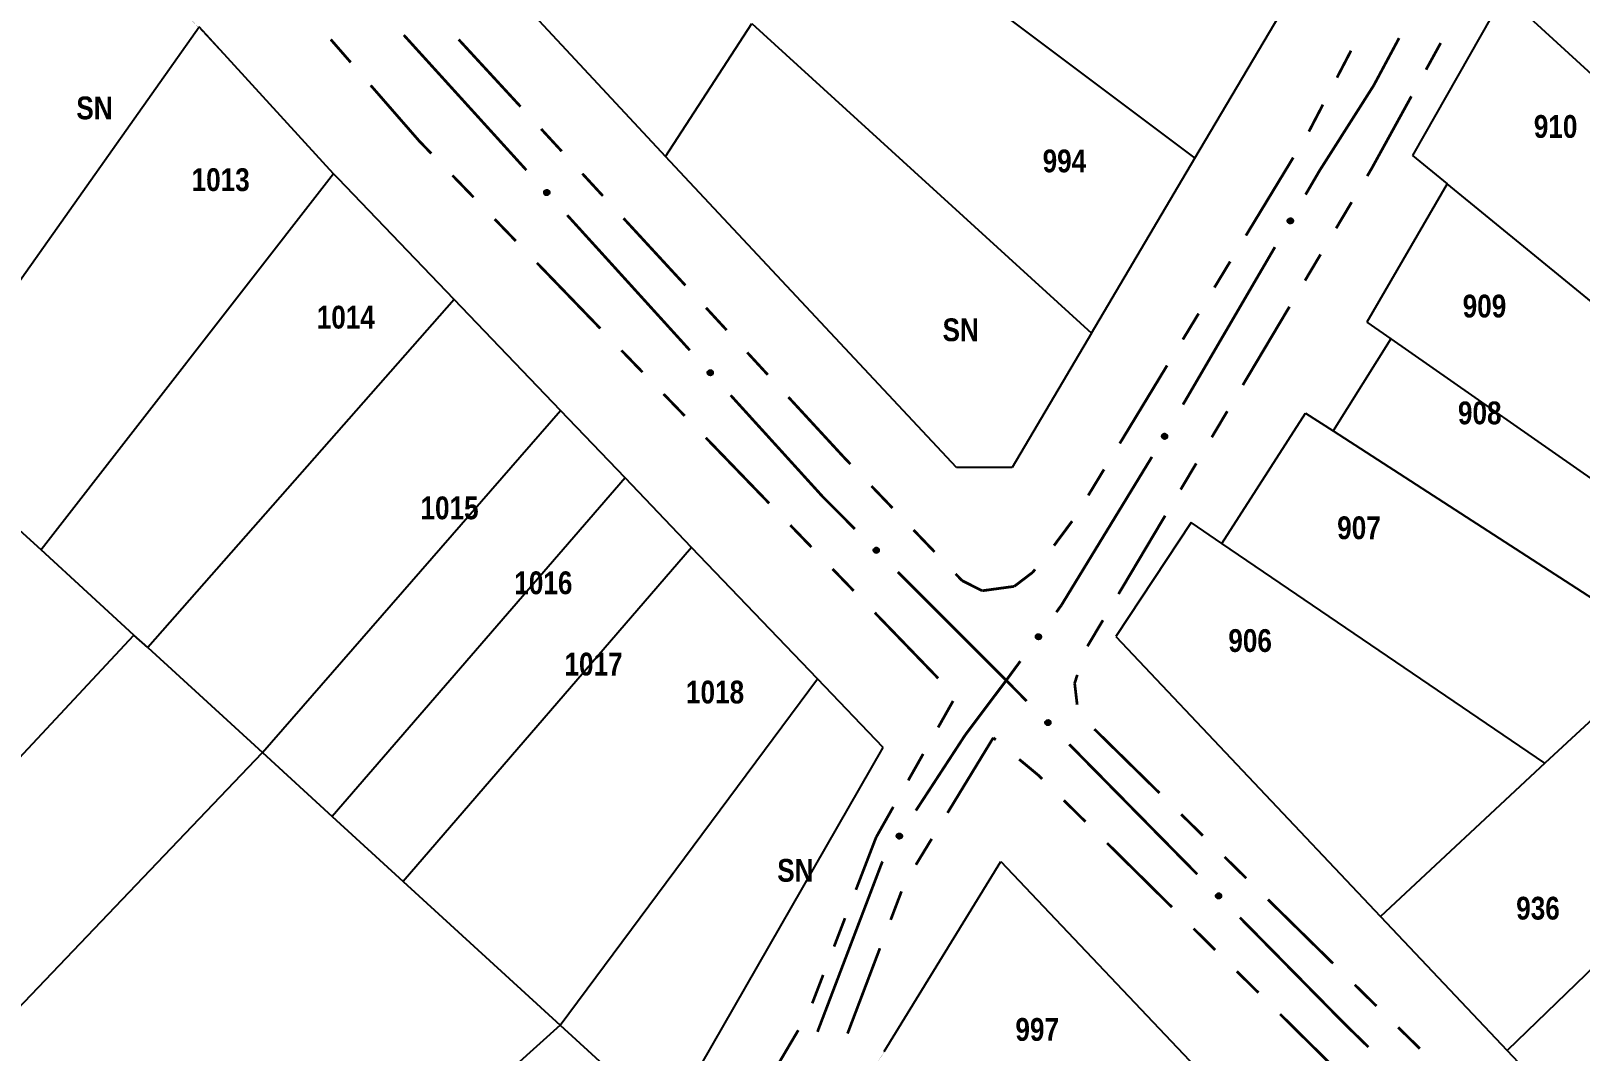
# Model space of a CAD drawing. Extents: x 201549 to 203722, y 4857623 to 4859778.
# Drawn here: x 202833.5 to 202935.4, y 4858992.7 to 4859059.8 of the extents above; entities that cross this region are included whole.
import ezdxf
from ezdxf.enums import TextEntityAlignment as Align

# ---------------------------------------------------------------- set-up
doc = ezdxf.new("R2010")
doc.units = 0
doc.header["$LTSCALE"] = 1.5
doc.header["$MEASUREMENT"] = 0
for name, color, linetype in [('CD-MALHA-LOTES', 40, 'CONTINUOUS'), ('RU-QUADRAS', 6, 'CONTINUOUS'), ('SV-EIXO-RUA-N-PAV', 6, 'CONTINUOUS'), ('SV-RUA-NAO-PAV-S-GUIA-C-GUIA', 7, 'CONTINUOUS'), ('Th_NmrPort', 1, 'CONTINUOUS')]:
    doc.layers.add(name, color=color, linetype=linetype)
doc.styles.get("Standard").update_dxf_attribs({"font": 'swisscbo.ttf'})

msp = doc.modelspace()

# ---------------------------------------------------------------- linework, layer by layer
at = {"layer": 'CD-MALHA-LOTES', "linetype": 'Continuous'}
for p, q in [((202886.6, 4859069.1), (202910.08, 4859051.45)), ((202864.63, 4859063.01), (202875.27, 4859051.58)), ((202910.08, 4859051.45), (202917.08, 4859063.28)), ((202930.42, 4859062.26), (202924.38, 4859051.64)), ((202930.42, 4859062.26), (202956, 4859038.71)), ((202828.21, 4859036.89), (202844.6, 4859060.11)), ((202853.45, 4859050.44), (202844.6, 4859060.11)), ((202875.27, 4859051.58), (202880.94, 4859060.33)), ((202880.94, 4859060.33), (202903.28, 4859039.94)), ((202894.41, 4859031.1), (202875.27, 4859051.58)), ((202903.28, 4859039.94), (202910.08, 4859051.45)), ((202924.38, 4859051.64), (202926.67, 4859049.77)), ((202853.45, 4859050.44), (202834.21, 4859025.68)), ((202853.75, 4859050.12), (202853.45, 4859050.44)), ((202861.37, 4859042.16), (202853.75, 4859050.12)), ((202926.67, 4859049.77), (202921.39, 4859040.67)), ((202949.62, 4859030.99), (202926.67, 4859049.77)), ((202861.37, 4859042.16), (202841.23, 4859019.25)), ((202868.36, 4859034.86), (202861.37, 4859042.16)), ((202921.39, 4859040.67), (202922.96, 4859039.57)), ((202903.28, 4859039.94), (202898.06, 4859031.1)), ((202922.96, 4859039.57), (202919.17, 4859033.52)), ((202922.96, 4859039.57), (202944.34, 4859024.63)), ((202848.76, 4859012.35), (202868.36, 4859034.86)), ((202872.62, 4859030.42), (202868.36, 4859034.86)), ((202911.85, 4859026.11), (202917.36, 4859034.69)), ((202917.36, 4859034.69), (202919.17, 4859033.52)), ((202919.17, 4859033.52), (202941.24, 4859019.23)), ((202872.62, 4859030.42), (202853.36, 4859008.14)), ((202876.99, 4859025.85), (202872.62, 4859030.42)), ((202898.06, 4859031.1), (202894.41, 4859031.1)), ((202834.21, 4859025.68), (202832.3, 4859027.43)), ((202909.84, 4859027.48), (202904.89, 4859019.98)), ((202911.85, 4859026.11), (202909.84, 4859027.48)), ((202840.32, 4859020.08), (202834.21, 4859025.68)), ((202876.99, 4859025.85), (202858.03, 4859003.86)), ((202885.27, 4859017.2), (202876.99, 4859025.85)), ((202933.1, 4859011.64), (202911.85, 4859026.11)), ((202819.43, 4858997.69), (202840.32, 4859020.08)), ((202841.23, 4859019.25), (202840.32, 4859020.08)), ((202841.23, 4859019.25), (202848.76, 4859012.35)), ((202904.89, 4859019.98), (202922.29, 4859001.56)), ((202941.24, 4859019.23), (202933.1, 4859011.64)), ((202868.34, 4858994.41), (202885.27, 4859017.2)), ((202889.59, 4859012.69), (202885.27, 4859017.2)), ((202952.73, 4859014.18), (202930.62, 4858992.74)), ((202827.25, 4858989.81), (202848.76, 4859012.35)), ((202848.76, 4859012.35), (202853.36, 4859008.14)), ((202875.4, 4858987.95), (202889.59, 4859012.69)), ((202933.1, 4859011.64), (202922.29, 4859001.56)), ((202853.36, 4859008.14), (202858.03, 4859003.86)), ((202889.66, 4858992.67), (202897.31, 4859005.18)), ((202897.31, 4859005.18), (202918.87, 4858982.46)), ((202858.03, 4859003.86), (202868.34, 4858994.41)), ((202922.29, 4859001.56), (202930.62, 4858992.74)), ((202868.34, 4858994.41), (202844.24, 4858972.69)), ((202868.34, 4858994.41), (202875.4, 4858987.95)), ((202930.62, 4858992.74), (202941.25, 4858981.49))]:
    msp.add_line(p, q, dxfattribs=at)
at = {"layer": 'RU-QUADRAS', "linetype": 'Continuous'}
for points in [[(202790.47, 4859142.54, 0.01, 0.01, 0), (202823.94, 4859195.12, 0.01, 0.01, 0), (202879.25, 4859133.93, 0.01, 0.01, 0.0147925964), (202928.6, 4859082.79, 0.01, 0.01, 0), (202898.06, 4859031.1, 0.01, 0.01, 0), (202894.41, 4859031.1, 0.01, 0.01, 0)], [(202749.48, 4859071.59, 0.01, 0.01, 0), (202781.62, 4859129.17, 0.01, 0.01, 0.0049191325), (202853.45, 4859050.44, 0.01, 0.01, 0), (202889.59, 4859012.69, 0.01, 0.01, 0), (202858.45, 4858958.37, 0.01, 0.01, 0), (202812.2, 4859004.98, 0.01, 0.01, 0), (202815.02, 4859008.13, 0.01, 0.01, 0), (202803.62, 4859021.31, 0.01, 0.01, 0), (202794.06, 4859028.47, 0.01, 0.01, 0), (202778.42, 4859043.83, 0.01, 0.01, 0), (202777.7, 4859042.99, 0.01, 0.01, 0)], [(202904.89, 4859019.98, 0.01, 0.01, 0), (202909.84, 4859027.48, 0.01, 0.01, 0), (202911.85, 4859026.11, 0.01, 0.01, 0), (202917.36, 4859034.69, 0.01, 0.01, 0), (202919.17, 4859033.52, 0.01, 0.01, 0), (202922.96, 4859039.57, 0.01, 0.01, 0), (202921.39, 4859040.67, 0.01, 0.01, 0), (202926.67, 4859049.77, 0.01, 0.01, 0), (202924.38, 4859051.64, 0.01, 0.01, 0), (202936.14, 4859072.32, 0.01, 0.01, 0), (202962.41, 4859046.47, 0.01, 0.01, 0.0139849825), (203013.48, 4858989.88, 0.01, 0.01, 0), (203058.45, 4858944.45, 0.01, 0.01, 0), (203053.66, 4858917.2, 0.01, 0.01, 0), (203054.93, 4858916.22, 0.01, 0.01, 0), (203048.61, 4858906.68, 0.01, 0.01, 0), (203052.61, 4858903.7, 0.01, 0.01, 0), (203046.12, 4858892.8, 0.01, 0.01, 0), (203041.97, 4858896.33, 0.01, 0.01, 0), (203033.52, 4858883.81, 0.01, 0.01, 0)], [(202718.28, 4859017.22, 0.01, 0.01, 0), (202743.63, 4859059.05, 0.01, 0.01, 0.0030454992), (202851.47, 4858949.21, 0.01, 0.01, 0), (202825.34, 4858903.2, 0.01, 0.01, -0.0038905719)], [(202865.2, 4858952.68, 0.01, 0.01, 0), (202897.31, 4859005.18, 0.01, 0.01, 0), (202918.87, 4858982.46, 0.01, 0.01, 0), (202918.58, 4858982, 0.01, 0.01, 0), (202978.17, 4858917.52, 0.01, 0.01, 0), (202997.1, 4858897.59, 0.01, 0.01, 0), (203023.2, 4858866.63, 0.01, 0.01, 0), (203019.45, 4858856.83, 0.01, 0.01, 0), (203020.58, 4858855.71, 0.01, 0.01, 0), (203013.28, 4858846.09, 0.01, 0.01, 0), (203012.28, 4858847.08, 0.01, 0.01, 0), (202999.02, 4858827.48, 0.01, 0.01, 0), (203001.52, 4858824.85, 0.01, 0.01, 0), (202993.35, 4858814.93, 0.01, 0.01, 0), (202920.46, 4858893.31, 0.01, 0.01, 0), (202894.39, 4858919.41, 0.01, 0.01, 0)]]:
    msp.add_lwpolyline(points, format="xyseb", close=True, dxfattribs=at)
at = {"layer": 'SV-EIXO-RUA-N-PAV', "const_width": 0.18}
for points in [[(202858.059629, 4859059.562903), (202866.120507, 4859050.673457)], [(202923.507364, 4859059.36071), (202922.092102, 4859056.71552)], [(202921.84327, 4859056.250441), (202918.373361, 4859050.786606)], [(202922.092102, 4859056.71552), (202921.84327, 4859056.250441)], [(202918.373361, 4859050.786606), (202918.277056, 4859050.63496)], [(202918.277056, 4859050.63496), (202917.35983, 4859049.062573)], [(202868.807466, 4859047.710309), (202876.868344, 4859038.820863)], [(202915.344346, 4859045.607458), (202909.297894, 4859035.242111)], [(202879.555303, 4859035.857714), (202885.600961, 4859029.19063)], [(202907.255775, 4859031.802884), (202901.528294, 4859022.411613)], [(202885.600961, 4859029.19063), (202885.643056, 4859029.144209)], [(202885.643056, 4859029.144209), (202887.718621, 4859027.065755)], [(202890.545081, 4859024.235362), (202897.61123, 4859017.159379)], [(202901.528294, 4859022.411613), (202901.287743, 4859022.017185)], [(202901.287743, 4859022.017185), (202900.969348, 4859021.583508)], [(202898.602128, 4859018.359184), (202898.010323, 4859017.553103)], [(202897.674642, 4859017.09588), (202895.014972, 4859013.549653)], [(202897.61123, 4859017.159379), (202897.674642, 4859017.09588)], [(202898.010323, 4859017.553103), (202897.674642, 4859017.09588)], [(202897.674642, 4859017.09588), (202899.014795, 4859015.7346)], [(202894.971349, 4859013.491489), (202891.733458, 4859008.526724)], [(202895.014972, 4859013.549653), (202894.971349, 4859013.491489)], [(202901.821016, 4859012.884139), (202910.239679, 4859004.332758)], [(202889.509073, 4859005.116001), (202885.26275, 4858993.969401)], [(202889.548387, 4859005.176282), (202889.509073, 4859005.116001)], [(202913.0459, 4859001.482298), (202919.359897, 4858995.068762)], [(202919.359897, 4858995.068762), (202919.945257, 4858994.474174)], [(202919.945257, 4858994.474174), (202921.49609, 4858992.962603)]]:
    msp.add_lwpolyline(points, dxfattribs=at)
at = {"layer": 'SV-EIXO-RUA-N-PAV'}
for points in [[(202867.449017, 4859049.372265), (202867.497896, 4859049.37057), (202867.539558, 4859049.359117), (202867.571557, 4859049.339564), (202867.595329, 4859049.314912), (202867.616808, 4859049.286953), (202867.632244, 4859049.253987), (202867.641271, 4859049.213603), (202867.639914, 4859049.164559), (202867.625378, 4859049.122651), (202867.607886, 4859049.090253), (202867.583608, 4859049.063986), (202867.556098, 4859049.043575), (202867.521324, 4859049.028673), (202867.480309, 4859049.019924), (202867.431026, 4859049.022482), (202867.390259, 4859049.03399), (202867.359804, 4859049.053715), (202867.333551, 4859049.07829), (202867.311965, 4859049.107097), (202867.296999, 4859049.139545), (202867.288265, 4859049.180856), (202867.291434, 4859049.229465), (202867.302447, 4859049.270257), (202867.32174, 4859049.30098), (202867.346516, 4859049.326282), (202867.374297, 4859049.348166), (202867.406789, 4859049.365062), (202867.449017, 4859049.372265)], [(202916.51957, 4859047.403657), (202916.532686, 4859047.35654), (202916.534323, 4859047.313364), (202916.525324, 4859047.276959), (202916.508984, 4859047.246863), (202916.488798, 4859047.217956), (202916.462018, 4859047.193301), (202916.426233, 4859047.172522), (202916.37906, 4859047.159033), (202916.33472, 4859047.160263), (202916.298557, 4859047.167176), (202916.266193, 4859047.182408), (202916.23844, 4859047.202487), (202916.21375, 4859047.231152), (202916.193046, 4859047.267622), (202916.180631, 4859047.315384), (202916.179316, 4859047.357725), (202916.188945, 4859047.392708), (202916.204464, 4859047.425148), (202916.225425, 4859047.454412), (202916.251853, 4859047.478462), (202916.28861, 4859047.499242), (202916.335914, 4859047.510871), (202916.378128, 4859047.512665), (202916.413238, 4859047.50353), (202916.444831, 4859047.487532), (202916.47407, 4859047.467639), (202916.499974, 4859047.44175), (202916.51957, 4859047.403657)], [(202878.196854, 4859037.519671), (202878.245733, 4859037.517975), (202878.287395, 4859037.506523), (202878.319394, 4859037.48697), (202878.343166, 4859037.462318), (202878.364645, 4859037.434359), (202878.380081, 4859037.401392), (202878.389108, 4859037.361008), (202878.387752, 4859037.311964), (202878.373215, 4859037.270056), (202878.355723, 4859037.237659), (202878.331445, 4859037.211391), (202878.303935, 4859037.190981), (202878.269161, 4859037.176079), (202878.228146, 4859037.16733), (202878.178864, 4859037.169888), (202878.138096, 4859037.181395), (202878.107641, 4859037.201121), (202878.081388, 4859037.225696), (202878.059802, 4859037.254503), (202878.044836, 4859037.28695), (202878.036102, 4859037.328262), (202878.039271, 4859037.37687), (202878.050284, 4859037.417662), (202878.069577, 4859037.448386), (202878.094353, 4859037.473687), (202878.122134, 4859037.495571), (202878.154626, 4859037.512468), (202878.196854, 4859037.519671)], [(202908.249602, 4859033.22103), (202908.261793, 4859033.173666), (202908.262585, 4859033.130465), (202908.252875, 4859033.094244), (202908.235949, 4859033.064473), (202908.215202, 4859033.035967), (202908.187944, 4859033.011841), (202908.151759, 4859032.991766), (202908.104332, 4859032.979203), (202908.060024, 4859032.9813), (202908.024003, 4859032.98892), (202907.991944, 4859033.004782), (202907.964589, 4859033.025401), (202907.940465, 4859033.054544), (202907.920478, 4859033.091412), (202907.909, 4859033.139408), (202907.908514, 4859033.181766), (202907.918826, 4859033.216554), (202907.934977, 4859033.248684), (202907.956507, 4859033.277533), (202907.9834, 4859033.301061), (202908.020558, 4859033.321117), (202908.068079, 4859033.331818), (202908.110321, 4859033.332785), (202908.145245, 4859033.322965), (202908.176519, 4859033.306352), (202908.205363, 4859033.28589), (202908.230756, 4859033.259499), (202908.249602, 4859033.22103)], [(202889.108217, 4859025.830011), (202889.157121, 4859025.83067), (202889.199286, 4859025.821237), (202889.232189, 4859025.803246), (202889.25712, 4859025.779767), (202889.279919, 4859025.752874), (202889.296924, 4859025.720689), (202889.307885, 4859025.680786), (202889.30889, 4859025.631733), (202889.296387, 4859025.589174), (202889.280476, 4859025.555973), (202889.25749, 4859025.528567), (202889.230993, 4859025.506856), (202889.196977, 4859025.490298), (202889.156431, 4859025.479585), (202889.107082, 4859025.479768), (202889.065808, 4859025.4893), (202889.034439, 4859025.507537), (202889.007034, 4859025.53082), (202888.984086, 4859025.558554), (202888.967576, 4859025.590244), (202888.956864, 4859025.631087), (202888.95769, 4859025.679792), (202888.966727, 4859025.721067), (202888.984518, 4859025.752683), (202889.008048, 4859025.779148), (202889.034743, 4859025.802344), (202889.066385, 4859025.820784), (202889.108217, 4859025.830011)], [(202899.959503, 4859020.022018), (202899.967598, 4859019.973784), (202899.964691, 4859019.930674), (202899.951919, 4859019.895416), (202899.932507, 4859019.867202), (202899.909398, 4859019.840575), (202899.880176, 4859019.81887), (202899.842407, 4859019.801964), (202899.794078, 4859019.793504), (202899.750112, 4859019.799384), (202899.714875, 4859019.810057), (202899.68429, 4859019.828604), (202899.6588, 4859019.851487), (202899.637257, 4859019.882586), (202899.620498, 4859019.921029), (202899.613168, 4859019.969831), (202899.616307, 4859020.012075), (202899.629557, 4859020.045854), (202899.648397, 4859020.076484), (202899.672316, 4859020.103386), (202899.701124, 4859020.124527), (202899.73986, 4859020.141331), (202899.788123, 4859020.147928), (202899.830292, 4859020.145278), (202899.864249, 4859020.132506), (202899.893986, 4859020.113278), (202899.920975, 4859020.090424), (202899.944017, 4859020.061958), (202899.959503, 4859020.022018)], [(202900.39555, 4859014.488986), (202900.444458, 4859014.489296), (202900.486555, 4859014.479562), (202900.519329, 4859014.461338), (202900.544092, 4859014.437682), (202900.566699, 4859014.410627), (202900.583474, 4859014.378321), (202900.59415, 4859014.338342), (202900.594806, 4859014.289283), (202900.582, 4859014.246814), (202900.565852, 4859014.213727), (202900.542672, 4859014.186485), (202900.516021, 4859014.164964), (202900.481888, 4859014.148649), (202900.441267, 4859014.138225), (202900.39192, 4859014.138759), (202900.350715, 4859014.148586), (202900.319477, 4859014.167045), (202900.292238, 4859014.190523), (202900.269489, 4859014.21842), (202900.253205, 4859014.250227), (202900.242784, 4859014.291145), (202900.243957, 4859014.339843), (202900.253288, 4859014.381052), (202900.271304, 4859014.412541), (202900.295022, 4859014.438838), (202900.321882, 4859014.461843), (202900.353654, 4859014.480057), (202900.39555, 4859014.488986)], [(202890.811615, 4859006.911718), (202890.822368, 4859006.864006), (202890.821853, 4859006.820801), (202890.811052, 4859006.78489), (202890.793233, 4859006.755645), (202890.771633, 4859006.727779), (202890.743658, 4859006.704489), (202890.706882, 4859006.685518), (202890.659096, 4859006.674395), (202890.614872, 4859006.677832), (202890.579098, 4859006.686538), (202890.547534, 4859006.703363), (202890.520815, 4859006.724799), (202890.497584, 4859006.754659), (202890.478722, 4859006.792115), (202890.468701, 4859006.840436), (202890.469496, 4859006.882789), (202890.480855, 4859006.91725), (202890.497971, 4859006.948876), (202890.520364, 4859006.97706), (202890.547957, 4859006.999764), (202890.585704, 4859007.018687), (202890.633527, 4859007.027946), (202890.675779, 4859007.027635), (202890.71039, 4859007.016762), (202890.741147, 4859006.999211), (202890.769359, 4859006.977886), (202890.793942, 4859006.950739), (202890.811615, 4859006.911718)], [(202911.620434, 4859003.087145), (202911.669342, 4859003.087455), (202911.711439, 4859003.077721), (202911.744213, 4859003.059497), (202911.768975, 4859003.03584), (202911.791583, 4859003.008786), (202911.808358, 4859002.97648), (202911.819034, 4859002.9365), (202911.81969, 4859002.887442), (202911.806884, 4859002.844973), (202911.790736, 4859002.811885), (202911.767555, 4859002.784644), (202911.740905, 4859002.763123), (202911.706772, 4859002.746807), (202911.666151, 4859002.736384), (202911.616804, 4859002.736918), (202911.575599, 4859002.746744), (202911.544361, 4859002.765204), (202911.517122, 4859002.788682), (202911.494373, 4859002.816579), (202911.478089, 4859002.848386), (202911.467668, 4859002.889304), (202911.46884, 4859002.938002), (202911.478172, 4859002.979211), (202911.496188, 4859003.0107), (202911.519906, 4859003.036996), (202911.546765, 4859003.060001), (202911.578538, 4859003.078216), (202911.620434, 4859003.087145)]]:
    msp.add_lwpolyline(points, close=True, dxfattribs=at)
for points in [[(202867.288265, 4859049.180856), (202867.480309, 4859049.019924)], [(202867.291434, 4859049.229465), (202867.521324, 4859049.028673)], [(202867.293562, 4859049.203344), (202867.498392, 4859049.02621)], [(202867.296999, 4859049.139545), (202867.431026, 4859049.022482)], [(202867.297656, 4859049.24758), (202867.534756, 4859049.038923)], [(202867.298094, 4859049.157719), (202867.450113, 4859049.026638)], [(202867.302447, 4859049.270257), (202867.556098, 4859049.043575)], [(202867.307868, 4859049.120533), (202867.40597, 4859049.03266)], [(202867.311965, 4859049.107097), (202867.390259, 4859049.03399)], [(202867.313855, 4859049.282531), (202867.567454, 4859049.055679)], [(202867.32174, 4859049.30098), (202867.583608, 4859049.063986)], [(202867.335553, 4859049.311417), (202867.59263, 4859049.076667)], [(202867.346516, 4859049.326282), (202867.607886, 4859049.090253)], [(202867.363762, 4859049.335154), (202867.614611, 4859049.111335)], [(202867.374297, 4859049.348166), (202867.625378, 4859049.122651)], [(202867.393615, 4859049.353015), (202867.629893, 4859049.147296)], [(202867.406789, 4859049.365062), (202867.639914, 4859049.164559)], [(202867.427135, 4859049.366833), (202867.636832, 4859049.190428)], [(202867.449017, 4859049.372265), (202867.641271, 4859049.213603)], [(202867.475604, 4859049.37026), (202867.631477, 4859049.23899)], [(202867.497896, 4859049.37057), (202867.632244, 4859049.253987)], [(202867.521673, 4859049.364144), (202867.617848, 4859049.276365)], [(202867.539558, 4859049.359117), (202867.616808, 4859049.286953)], [(202916.225425, 4859047.454412), (202916.179316, 4859047.357725)], [(202916.251853, 4859047.478462), (202916.180631, 4859047.315384)], [(202916.237001, 4859047.462368), (202916.182784, 4859047.342343)], [(202916.269512, 4859047.482896), (202916.190347, 4859047.298438)], [(202916.28861, 4859047.499242), (202916.193046, 4859047.267622)], [(202916.311649, 4859047.500969), (202916.20449, 4859047.252275)], [(202916.335914, 4859047.510871), (202916.21375, 4859047.231152)], [(202916.355062, 4859047.510398), (202916.227572, 4859047.221433)], [(202916.378128, 4859047.512665), (202916.23844, 4859047.202487)], [(202916.39327, 4859047.505487), (202916.253404, 4859047.195307)], [(202916.413238, 4859047.50353), (202916.266193, 4859047.182408)], [(202916.427353, 4859047.493504), (202916.281004, 4859047.177627)], [(202916.444831, 4859047.487532), (202916.298557, 4859047.167176)], [(202916.458488, 4859047.473762), (202916.320685, 4859047.167118)], [(202916.47407, 4859047.467639), (202916.33472, 4859047.160263)], [(202916.484517, 4859047.45068), (202916.35958, 4859047.163385)], [(202916.499974, 4859047.44175), (202916.37906, 4859047.159033)], [(202916.507795, 4859047.422884), (202916.402797, 4859047.169769)], [(202916.51957, 4859047.403657), (202916.426233, 4859047.172522)], [(202916.525671, 4859047.377702), (202916.447488, 4859047.189512)], [(202916.532686, 4859047.35654), (202916.462018, 4859047.193301)], [(202916.533725, 4859047.331931), (202916.479017, 4859047.213772)], [(202916.534323, 4859047.313364), (202916.488798, 4859047.217956)], [(202878.036102, 4859037.328262), (202878.228146, 4859037.16733)], [(202878.039271, 4859037.37687), (202878.269161, 4859037.176079)], [(202878.041399, 4859037.350749), (202878.24623, 4859037.173616)], [(202878.044836, 4859037.28695), (202878.178864, 4859037.169888)], [(202878.045493, 4859037.394986), (202878.282594, 4859037.186329)], [(202878.045931, 4859037.305125), (202878.19795, 4859037.174044)], [(202878.050284, 4859037.417662), (202878.303935, 4859037.190981)], [(202878.055705, 4859037.267939), (202878.153807, 4859037.180066)], [(202878.059802, 4859037.254503), (202878.138096, 4859037.181395)], [(202878.061692, 4859037.429936), (202878.315291, 4859037.203085)], [(202878.069577, 4859037.448386), (202878.331445, 4859037.211391)], [(202878.08339, 4859037.458822), (202878.340467, 4859037.224072)], [(202878.094353, 4859037.473687), (202878.355723, 4859037.237659)], [(202878.111599, 4859037.48256), (202878.362448, 4859037.25874)], [(202878.122134, 4859037.495571), (202878.373215, 4859037.270056)], [(202878.141453, 4859037.500421), (202878.377731, 4859037.294702)], [(202878.154626, 4859037.512468), (202878.387752, 4859037.311964)], [(202878.174973, 4859037.514238), (202878.384669, 4859037.337833)], [(202878.196854, 4859037.519671), (202878.389108, 4859037.361008)], [(202878.223441, 4859037.517665), (202878.379315, 4859037.386396)], [(202878.245733, 4859037.517975), (202878.380081, 4859037.401392)], [(202878.269511, 4859037.511549), (202878.365685, 4859037.423771)], [(202878.287395, 4859037.506523), (202878.364645, 4859037.434359)], [(202907.956507, 4859033.277533), (202907.908514, 4859033.181766)], [(202907.9834, 4859033.301061), (202907.909, 4859033.139408)], [(202907.968237, 4859033.28526), (202907.91168, 4859033.166319)], [(202908.001143, 4859033.305148), (202907.918382, 4859033.122275)], [(202908.020558, 4859033.321117), (202907.920478, 4859033.091412)], [(202908.043625, 4859033.322393), (202907.93162, 4859033.075843)], [(202908.068079, 4859033.331818), (202907.940465, 4859033.054544)], [(202908.087215, 4859033.33097), (202907.954094, 4859033.044556)], [(202908.110321, 4859033.332785), (202907.964589, 4859033.025401)], [(202908.125319, 4859033.325313), (202907.979409, 4859033.017929)], [(202908.145245, 4859033.322965), (202907.991944, 4859033.004782)], [(202908.159161, 4859033.312665), (202908.006658, 4859032.999713)], [(202908.176519, 4859033.306352), (202908.024003, 4859032.98892)], [(202908.189904, 4859033.292317), (202908.046126, 4859032.988428)], [(202908.205363, 4859033.28589), (202908.060024, 4859032.9813)], [(202908.215476, 4859033.26873), (202908.084941, 4859032.983935)], [(202908.230756, 4859033.259499), (202908.104332, 4859032.979203)], [(202908.238206, 4859033.240483), (202908.128274, 4859032.989473)], [(202908.249602, 4859033.22103), (202908.151759, 4859032.991766)], [(202908.255194, 4859033.194961), (202908.173342, 4859033.008337)], [(202908.261793, 4859033.173666), (202908.187944, 4859033.011841)], [(202908.262351, 4859033.149041), (202908.20534, 4859033.031975)], [(202908.262585, 4859033.130465), (202908.215202, 4859033.035967)], [(202888.956864, 4859025.631087), (202889.156431, 4859025.479585)], [(202888.95769, 4859025.679792), (202889.196977, 4859025.490298)], [(202888.961072, 4859025.653804), (202889.174191, 4859025.486734)], [(202888.963033, 4859025.698186), (202889.209901, 4859025.501182)], [(202888.966727, 4859025.721067), (202889.230993, 4859025.506856)], [(202888.967576, 4859025.590244), (202889.107082, 4859025.479768)], [(202888.967795, 4859025.60845), (202889.125946, 4859025.484838)], [(202888.977531, 4859025.733876), (202889.241754, 4859025.519492)], [(202888.979348, 4859025.571778), (202889.081565, 4859025.488728)], [(202888.984086, 4859025.558554), (202889.065808, 4859025.4893)], [(202888.984518, 4859025.752683), (202889.25749, 4859025.528567)], [(202888.997814, 4859025.763773), (202889.265891, 4859025.541668)], [(202889.008048, 4859025.779148), (202889.280476, 4859025.555973)], [(202889.024847, 4859025.78884), (202889.286178, 4859025.577353)], [(202889.034743, 4859025.802344), (202889.296387, 4859025.589174)], [(202889.053806, 4859025.808117), (202889.299712, 4859025.614009)], [(202889.066385, 4859025.820784), (202889.30889, 4859025.631733)], [(202889.086623, 4859025.823532), (202889.304566, 4859025.657424)], [(202889.108217, 4859025.830011), (202889.307885, 4859025.680786)], [(202889.13487, 4859025.829288), (202889.296881, 4859025.705673)], [(202889.157121, 4859025.83067), (202889.296924, 4859025.720689)], [(202889.18118, 4859025.825396), (202889.281468, 4859025.742348)], [(202889.199286, 4859025.821237), (202889.279919, 4859025.752874)], [(202899.701124, 4859020.124527), (202899.613168, 4859019.969831)], [(202899.672316, 4859020.103386), (202899.616307, 4859020.012075)], [(202899.684664, 4859020.110082), (202899.61814, 4859019.996414)], [(202899.73986, 4859020.141331), (202899.620498, 4859019.921029)], [(202899.719151, 4859020.127082), (202899.62105, 4859019.951958)], [(202899.762952, 4859020.140629), (202899.630267, 4859019.904565)], [(202899.788123, 4859020.147928), (202899.637257, 4859019.882586)], [(202899.807116, 4859020.145446), (202899.649982, 4859019.87147)], [(202899.830292, 4859020.145278), (202899.6588, 4859019.851487)], [(202899.844597, 4859020.136549), (202899.672927, 4859019.842775)], [(202899.864249, 4859020.132506), (202899.68429, 4859019.828604)], [(202899.877232, 4859020.121053), (202899.698517, 4859019.822294)], [(202899.893986, 4859020.113278), (202899.714875, 4859019.810057)], [(202899.906122, 4859020.09815), (202899.736875, 4859019.807675)], [(202899.920975, 4859020.090424), (202899.750112, 4859019.799384)], [(202899.929583, 4859020.072462), (202899.775163, 4859019.799878)], [(202899.944017, 4859020.061958), (202899.794078, 4859019.793504)], [(202899.949813, 4859020.042375), (202899.818812, 4859019.801688)], [(202899.959503, 4859020.022018), (202899.842407, 4859019.801964)], [(202899.962845, 4859019.995566), (202899.865328, 4859019.816627)], [(202899.967598, 4859019.973784), (202899.880176, 4859019.81887)], [(202899.966047, 4859019.949202), (202899.899231, 4859019.837442)], [(202899.964691, 4859019.930674), (202899.909398, 4859019.840575)], [(202900.242784, 4859014.291145), (202900.441267, 4859014.138225)], [(202900.243957, 4859014.339843), (202900.481888, 4859014.148649)], [(202900.247154, 4859014.313831), (202900.459077, 4859014.145247)], [(202900.249431, 4859014.358198), (202900.494889, 4859014.159441)], [(202900.253205, 4859014.250227), (202900.39192, 4859014.138759)], [(202900.253288, 4859014.381052), (202900.516021, 4859014.164964)], [(202900.253553, 4859014.268431), (202900.41082, 4859014.143695)], [(202900.264183, 4859014.393784), (202900.526872, 4859014.177523)], [(202900.264845, 4859014.231677), (202900.366468, 4859014.147901)], [(202900.269489, 4859014.21842), (202900.350715, 4859014.148586)], [(202900.271304, 4859014.412541), (202900.542672, 4859014.186485)], [(202900.284678, 4859014.423535), (202900.551166, 4859014.199526)], [(202900.295022, 4859014.438838), (202900.565852, 4859014.213727)], [(202900.31189, 4859014.44841), (202900.571707, 4859014.235066)], [(202900.321882, 4859014.461843), (202900.582, 4859014.246814)], [(202900.340985, 4859014.46748), (202900.585501, 4859014.271624)], [(202900.353654, 4859014.480057), (202900.594806, 4859014.289283)], [(202900.373911, 4859014.482661), (202900.590665, 4859014.315004)], [(202900.39555, 4859014.488986), (202900.59415, 4859014.338342)], [(202900.422198, 4859014.488073), (202900.583324, 4859014.363306)], [(202900.444458, 4859014.489296), (202900.583474, 4859014.378321)], [(202900.468479, 4859014.483851), (202900.568173, 4859014.400091)], [(202900.486555, 4859014.479562), (202900.566699, 4859014.410627)], [(202890.547957, 4859006.999764), (202890.468701, 4859006.840436)], [(202890.520364, 4859006.97706), (202890.469496, 4859006.882789)], [(202890.532322, 4859006.98443), (202890.472193, 4859006.867254)], [(202890.565815, 4859007.003313), (202890.47756, 4859006.823027)], [(202890.585704, 4859007.018687), (202890.478722, 4859006.792115)], [(202890.608799, 4859007.019264), (202890.489387, 4859006.776216)], [(202890.633527, 4859007.027946), (202890.497584, 4859006.754659)], [(202890.652628, 4859007.02652), (202890.510904, 4859006.744264)], [(202890.675779, 4859007.027635), (202890.520815, 4859006.724799)], [(202890.690544, 4859007.019712), (202890.535403, 4859006.716883)], [(202890.71039, 4859007.016762), (202890.547534, 4859006.703363)], [(202890.723988, 4859007.006046), (202890.562088, 4859006.69785)], [(202890.741147, 4859006.999211), (202890.579098, 4859006.686538)], [(202890.754102, 4859006.984778), (202890.601196, 4859006.685377)], [(202890.769359, 4859006.977886), (202890.614872, 4859006.677832)], [(202890.778948, 4859006.960428), (202890.639857, 4859006.679712)], [(202890.793942, 4859006.950739), (202890.659096, 4859006.674395)], [(202890.800813, 4859006.931507), (202890.683339, 4859006.683936)], [(202890.811615, 4859006.911718), (202890.706882, 4859006.685518)], [(202890.816417, 4859006.885491), (202890.728957, 4859006.701428)], [(202890.822368, 4859006.864006), (202890.743658, 4859006.704489)], [(202890.822181, 4859006.839376), (202890.761655, 4859006.724088)], [(202890.821853, 4859006.820801), (202890.771633, 4859006.727779)], [(202911.46884, 4859002.938002), (202911.706772, 4859002.746807)], [(202911.472038, 4859002.91199), (202911.683961, 4859002.743406)], [(202911.474315, 4859002.956357), (202911.719773, 4859002.757599)], [(202911.478172, 4859002.979211), (202911.740905, 4859002.763123)], [(202911.489066, 4859002.991943), (202911.751756, 4859002.775682)], [(202911.496188, 4859003.0107), (202911.767555, 4859002.784644)], [(202911.509562, 4859003.021694), (202911.77605, 4859002.797685)], [(202911.519906, 4859003.036996), (202911.790736, 4859002.811885)], [(202911.536773, 4859003.046568), (202911.796591, 4859002.833225)], [(202911.546765, 4859003.060001), (202911.806884, 4859002.844973)], [(202911.565869, 4859003.065639), (202911.810385, 4859002.869783)], [(202911.578538, 4859003.078216), (202911.81969, 4859002.887442)], [(202911.598794, 4859003.08082), (202911.815549, 4859002.913163)], [(202911.620434, 4859003.087145), (202911.819034, 4859002.9365)], [(202911.647081, 4859003.086231), (202911.808207, 4859002.961465)], [(202911.669342, 4859003.087455), (202911.808358, 4859002.97648)], [(202911.693363, 4859003.08201), (202911.793057, 4859002.998249)], [(202911.711439, 4859003.077721), (202911.791583, 4859003.008786)], [(202911.467668, 4859002.889304), (202911.666151, 4859002.736384)], [(202911.478089, 4859002.848386), (202911.616804, 4859002.736918)], [(202911.478437, 4859002.86659), (202911.635704, 4859002.741854)], [(202911.489728, 4859002.829836), (202911.591352, 4859002.74606)], [(202911.494373, 4859002.816579), (202911.575599, 4859002.746744)]]:
    msp.add_lwpolyline(points, dxfattribs=at)
at = {"layer": 'SV-RUA-NAO-PAV-S-GUIA-C-GUIA', "const_width": 0.18}
for points in [[(202854.572303, 4859057.762469), (202853.259126, 4859059.270967)], [(202865.736162, 4859054.855171), (202861.670445, 4859059.267648)], [(202926.243901, 4859059.036667), (202925.280478, 4859057.284007)], [(202920.347973, 4859058.534545), (202919.424551, 4859056.760484)], [(202859.068507, 4859052.597503), (202855.88548, 4859056.253971)], [(202918.501129, 4859054.986423), (202917.577707, 4859053.212363)], [(202924.317055, 4859055.531348), (202921.908497, 4859051.149699)], [(202868.446639, 4859051.91352), (202867.0914, 4859053.384345)], [(202859.174185, 4859052.488009), (202859.068507, 4859052.597503)], [(202859.86864, 4859051.768473), (202859.174185, 4859052.488009)], [(202916.548386, 4859051.497885), (202913.437464, 4859046.367372)], [(202921.692367, 4859050.756516), (202921.410625, 4859050.28261)], [(202921.908497, 4859051.149699), (202921.692367, 4859050.756516)], [(202862.64646, 4859048.890328), (202861.25755, 4859050.3294)], [(202871.157117, 4859048.971869), (202869.801878, 4859050.442694)], [(202920.388581, 4859048.563476), (202919.366536, 4859046.844341)], [(202865.42428, 4859046.012183), (202864.03537, 4859047.451256)], [(202876.578072, 4859043.088566), (202872.512355, 4859047.501043)], [(202870.97992, 4859040.255894), (202866.81319, 4859044.573111)], [(202912.40049, 4859044.657201), (202911.363516, 4859042.94703)], [(202918.344491, 4859045.125206), (202917.322447, 4859043.406071)], [(202879.288549, 4859040.146915), (202877.93331, 4859041.617741)], [(202916.300402, 4859041.686936), (202913.234268, 4859036.529532)], [(202910.326542, 4859041.236859), (202909.289568, 4859039.526688)], [(202873.757739, 4859037.377749), (202872.368829, 4859038.816822)], [(202881.999027, 4859037.205264), (202880.643788, 4859038.67609)], [(202908.252594, 4859037.816518), (202907.734107, 4859036.961432)], [(202907.487823, 4859036.555263), (202905.141671, 4859032.686005)], [(202907.734107, 4859036.961432), (202907.487823, 4859036.555263)], [(202876.535559, 4859034.499605), (202875.146649, 4859035.938677)], [(202886.98971, 4859031.788931), (202883.354266, 4859035.734438)], [(202912.212223, 4859034.810397), (202911.190178, 4859033.091262)], [(202882.091199, 4859028.743315), (202877.924469, 4859033.060532)], [(202887.428859, 4859031.3303), (202886.98971, 4859031.788931)], [(202910.168134, 4859031.372127), (202909.146089, 4859029.652992)], [(202904.104697, 4859030.975834), (202903.067723, 4859029.265663)], [(202890.195259, 4859028.441177), (202888.812059, 4859029.885739)], [(202884.869019, 4859025.865171), (202883.480109, 4859027.304243)], [(202902.008949, 4859027.570158), (202900.815544, 4859025.965234)], [(202908.124044, 4859027.933857), (202905.05791, 4859022.776453)], [(202892.961659, 4859025.552055), (202891.578459, 4859026.996616)], [(202887.646839, 4859022.987026), (202886.257929, 4859024.426098)], [(202899.408911, 4859024.201356), (202898.817864, 4859023.750609)], [(202899.57216, 4859024.399445), (202899.408911, 4859024.201356)], [(202894.771801, 4859023.661612), (202894.344859, 4859024.107493)], [(202895.113432, 4859023.489191), (202894.771801, 4859023.661612)], [(202896.094702, 4859022.993947), (202895.113432, 4859023.489191)], [(202898.204645, 4859023.282953), (202896.987206, 4859023.116195)], [(202898.817864, 4859023.750609), (202898.204645, 4859023.282953)], [(202896.987206, 4859023.116195), (202896.094702, 4859022.993947)], [(202893.202479, 4859017.230737), (202889.035749, 4859021.547954)], [(202904.035866, 4859021.057318), (202903.013821, 4859019.338183)], [(202902.348807, 4859017.459419), (202902.175258, 4859016.907216)], [(202902.175258, 4859016.907216), (202902.340315, 4859015.495666)], [(202893.197313, 4859013.997261), (202894.180078, 4859015.739148)], [(202896.824742, 4859013.319588), (202893.816064, 4859008.37737)], [(202896.989261, 4859013.182712), (202896.824742, 4859013.319588)], [(202903.473368, 4859013.886923), (202907.753477, 4859009.682084)], [(202891.231781, 4859010.513486), (202892.214547, 4859012.255374)], [(202899.832436, 4859010.817264), (202898.526731, 4859011.903577)], [(202900.046769, 4859010.605235), (202899.832436, 4859010.817264)], [(202902.890437, 4859007.792131), (202901.468603, 4859009.198683)], [(202889.118423, 4859006.767698), (202890.249015, 4859008.771599)], [(202909.18018, 4859008.280472), (202910.606883, 4859006.878859)], [(202887.791094, 4859003.314874), (202888.86755, 4859006.115096)], [(202888.86755, 4859006.115096), (202889.118423, 4859006.767698)], [(202892.776077, 4859006.66903), (202891.736089, 4859004.96069)], [(202908.577772, 4859002.165923), (202904.312271, 4859006.385579)], [(202912.033586, 4859005.477246), (202913.460289, 4859004.075633)], [(202890.787063, 4859003.207893), (202890.078083, 4859001.337773)], [(202914.886992, 4859002.674021), (202919.167102, 4858998.469182)], [(202886.355818, 4858999.581245), (202887.073456, 4859001.44806)], [(202911.42144, 4858999.352819), (202909.999606, 4859000.759371)], [(202889.369102, 4858999.467654), (202887.242161, 4858993.857296)], [(202884.920543, 4858995.847617), (202885.63818, 4858997.714431)], [(202914.265108, 4858996.539715), (202912.843274, 4858997.946267)], [(202920.593805, 4858997.06757), (202922.020508, 4858995.665957)], [(202919.952444, 4858990.913508), (202915.686942, 4858995.133164)], [(202880.950791, 4858988.911628), (202884.001741, 4858994.07803)], [(202923.447211, 4858994.264344), (202924.873914, 4858992.862731)]]:
    msp.add_lwpolyline(points, dxfattribs=at)

# ---------------------------------------------------------------- texts
at = {"layer": 'Th_NmrPort', "color": 1}
for s, p in [('SN', (202836.528554, 4859054.767271)), ('910', (202932.368554, 4859053.547271)), ('994', (202900.068554, 4859051.277271)), ('1013', (202844.108554, 4859050.047271)), ('1014', (202852.338554, 4859040.997271)), ('909', (202927.688554, 4859041.727271)), ('SN', (202893.488554, 4859040.167271)), ('908', (202927.378554, 4859034.697271)), ('1015', (202859.158554, 4859028.447271)), ('907', (202919.438554, 4859027.137271)), ('1016', (202865.328554, 4859023.517271)), ('906', (202912.278554, 4859019.717271)), ('1017', (202868.628554, 4859018.167271)), ('1018', (202876.618554, 4859016.327271)), ('SN', (202882.618554, 4859004.597271)), ('936', (202931.208554, 4859002.107271)), ('997', (202898.278554, 4858994.127271))]:
    msp.add_text(s, height=1.5, dxfattribs=at).set_placement(p, align=Align.MIDDLE_LEFT)

doc.saveas('drawing.dxf')
